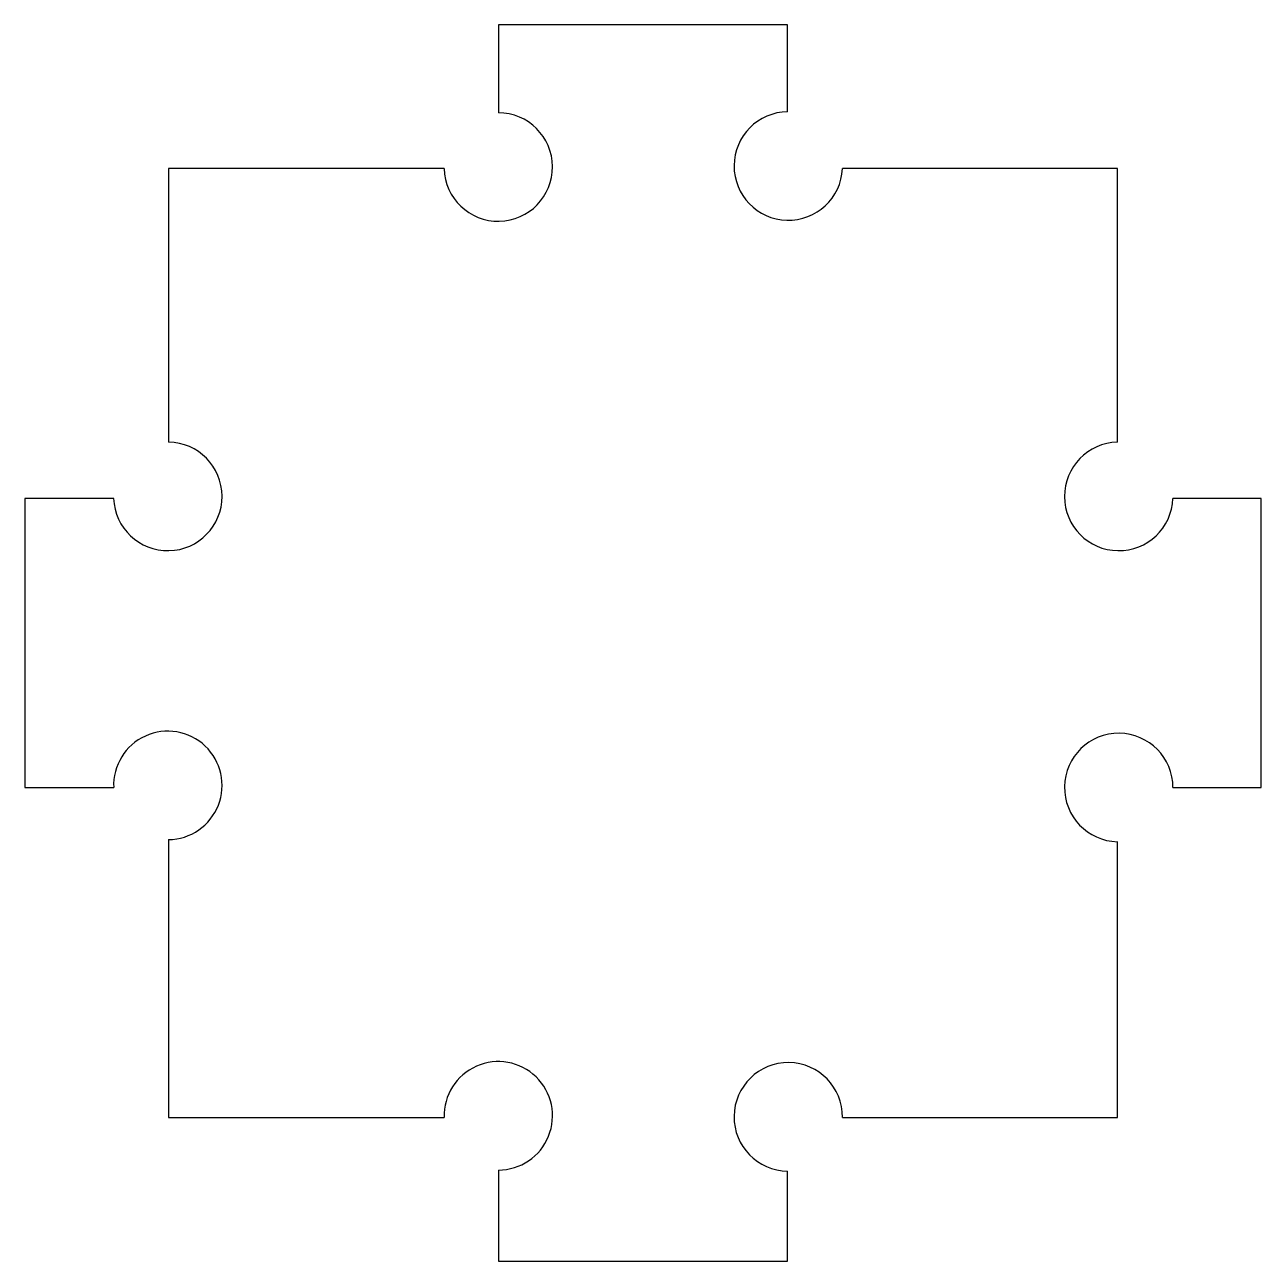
# Model space of a CAD drawing. Extents: x 0.51 to 2.05, y 0.11 to 1.65.
import ezdxf

# ---------------------------------------------------------------- set-up
doc = ezdxf.new("R2010")
doc.units = 0
doc.header["$MEASUREMENT"] = 0
doc.layers.add('VISIBLE', color=7, linetype='CONTINUOUS')

msp = doc.modelspace()

# ---------------------------------------------------------------- linework, layer by layer
at = {"layer": 'VISIBLE'}
for p, q in [((1.4633, 1.6458), (1.1033, 1.6458)), ((1.1033, 1.6458), (1.1033, 1.5362)), ((1.4633, 1.5375), (1.4633, 1.6458)), ((1.0357, 1.4668), (0.6928, 1.4668)), ((0.6928, 1.4668), (0.6928, 1.1262)), ((1.8739, 1.4668), (1.5316, 1.4668)), ((1.8739, 1.1262), (1.8739, 1.4668)), ((0.6245, 1.0562), (0.5138, 1.0562)), ((0.5138, 1.0562), (0.5138, 0.6962)), ((2.0529, 1.0562), (1.943, 1.0562)), ((2.0529, 0.6962), (2.0529, 1.0562)), ((0.5138, 0.6962), (0.6245, 0.6962)), ((1.943, 0.6962), (2.0529, 0.6962)), ((0.6928, 0.6315), (0.6928, 0.2857)), ((1.8739, 0.2857), (1.8739, 0.629)), ((0.6928, 0.2857), (1.0357, 0.2857)), ((1.5317, 0.2857), (1.8739, 0.2857)), ((1.1033, 0.2202), (1.1033, 0.1067)), ((1.4633, 0.1067), (1.4633, 0.2189)), ((1.1033, 0.1067), (1.4633, 0.1067))]:
    msp.add_line(p, q, dxfattribs=at)
for centre, start, end in [((1.1032, 1.4687), 181.6521, 89.8977), ((1.4642, 1.47), 90.7391, 357.2795), ((0.6919, 1.0587), 182.0823, 89.2608), ((1.8755, 1.0587), 91.3761, 357.9178), ((0.6919, 0.699), 270.7391, 182.3096), ((1.8755, 0.6964), 359.8264, 268.6239), ((1.1032, 0.2877), 270.1022, 181.6714), ((1.4642, 0.2864), 359.3965, 269.2608)]:
    msp.add_arc(centre, 0.0675, start, end, dxfattribs=at)

doc.saveas('drawing.dxf')
